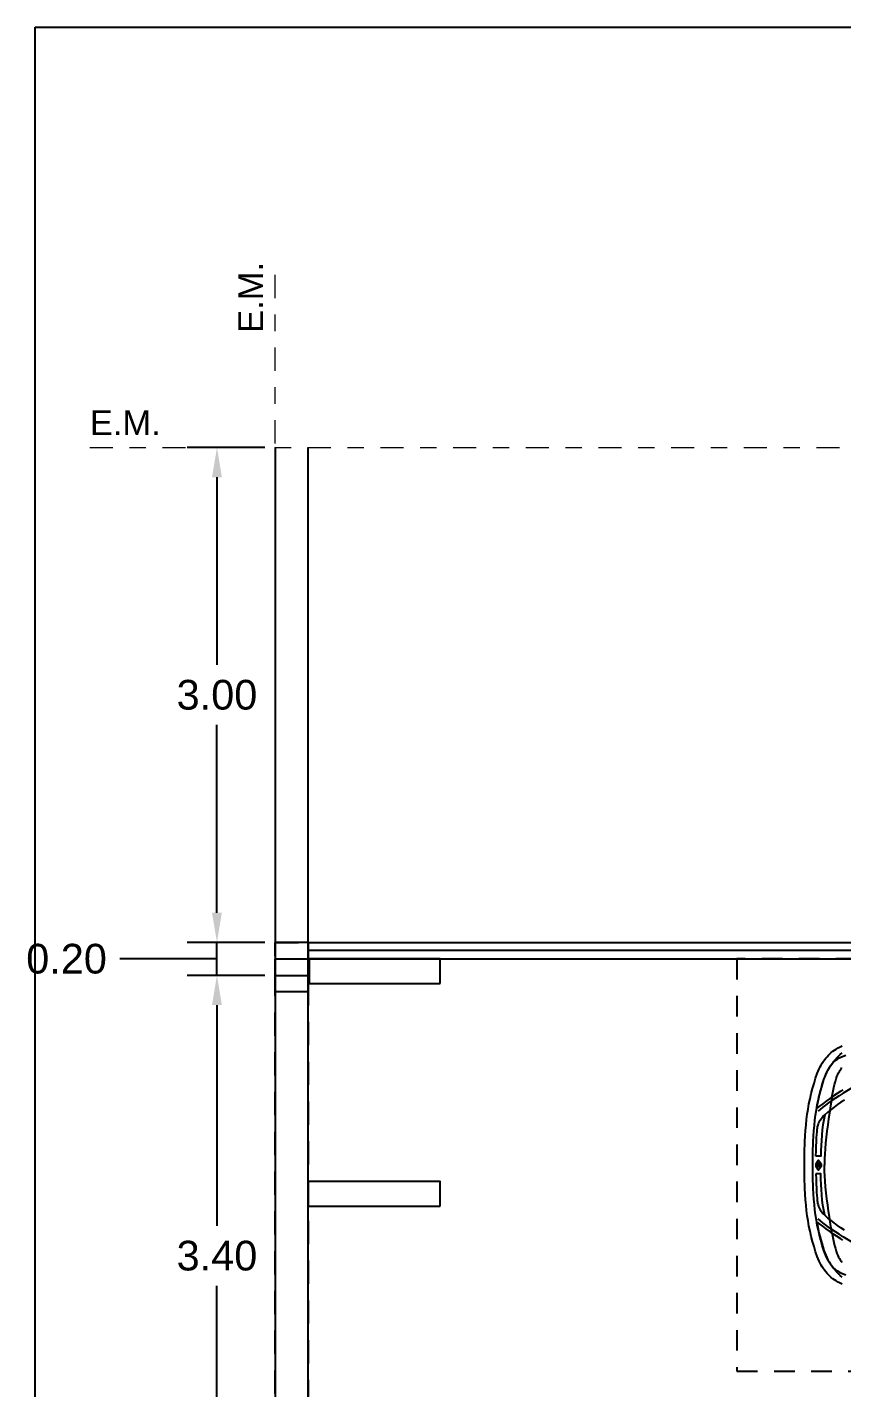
# Model space of a CAD drawing. Header units: metres. Extents: x -533726 to -533540, y -594667 to -594604.
# Drawn here: x -533655.53 to -533650.59, y -594612.43 to -594604.18 of the extents above; entities that cross this region are included whole.
import ezdxf
from ezdxf.enums import TextEntityAlignment as Align
from ezdxf.xclip import XClip

# ---------------------------------------------------------------- set-up
doc = ezdxf.new("R2010")
doc.units = ezdxf.units.M
doc.header["$LTSCALE"] = 0.5
doc.header["$XCLIPFRAME"] = 0
for name, pattern in [('HIDDEN', [0.375, 0.25, -0.125]), ('Hidden Line', [391.222223, 282.222223, -109]), ('RAYA-PUNTO', [0.625, 0.375, -0.1, 0.05, -0.1])]:
    doc.linetypes.add(name, pattern=pattern)
doc.layers.add('00_COTAS', color=2, linetype='Continuous', plot=False)
doc.layers.add('ayuda', color=6, linetype='Continuous', plot=False)
for name, color, linetype in [('A - AUTOS', 8, 'Continuous'), ('A - MUROS', 5, 'Continuous'), ('A - PISOS', 1, 'Continuous'), ('E - COLUMNAS', 4, 'Continuous'), ('E - VIGAS', 3, 'Hidden Line')]:
    doc.layers.add(name, color=color, linetype=linetype)
doc.layers.add('A Eje', color=1, linetype='RAYA-PUNTO', lineweight=0)
doc.styles.add('Arial 100', font='arial.ttf', dxfattribs={"height": 0.2})
doc.styles.get("Standard").update_dxf_attribs({"font": 'arial.ttf'})
doc.dimstyles.new('Standard Mod', dxfattribs={"dimtxt": 0.18, "dimasz": 0.18, "dimexe": 0.18, "dimexo": 0.0625, "dimgap": 0.09, "dimtad": 0, "dimtih": 1, "dimtoh": 1, "dimzin": 0, "dimdsep": 46, "dimtxsty": 'Standard', "dimcen": 0.09, "dimadec": 0, "dimazin": 0, "dimtfac": 1, "dimtofl": 0, "dimtmove": 0, "dimatfit": 3, "dimfxl": 1, "dimtolj": 1, "dimtzin": 0, "dimarcsym": 0})

# ---------------------------------------------------------------- blocks, each defined once
blk = doc.blocks.new('Renault Scenic - Planta')
at = {"color": 0, "linetype": 'ByBlock', "lineweight": -2}
for points in [[(-2.093, 0.0004), (-2.0921, 0.0732), (-2.0896, 0.1425), (-2.0879, 0.1767), (-2.0853, 0.2101), (-2.0827, 0.2426), (-2.0793, 0.2751), (-2.075, 0.3076), (-2.0699, 0.3393), (-2.0648, 0.3709), (-2.0579, 0.4017), (-2.0511, 0.4325), (-2.0434, 0.4642), (-2.0339, 0.495), (-2.0245, 0.5258), (-2.0143, 0.5549), (-2.0031, 0.5823), (-1.9972, 0.5943), (-1.9912, 0.6062), (-1.9843, 0.6174), (-1.9775, 0.6285), (-1.9706, 0.6379), (-1.9629, 0.6482), (-1.9552, 0.6567), (-1.9475, 0.6653), (-1.939, 0.6738), (-1.9296, 0.6815), (-1.9201, 0.6892), (-1.9099, 0.6961), (-1.8996, 0.7029), (-1.8885, 0.7098), (-1.8765, 0.7158), (-1.8645, 0.7218)], [(-1.8628, -0.679), (-1.8748, -0.6696), (-1.8859, -0.6593), (-1.8962, -0.649), (-1.9065, -0.6379), (-1.9159, -0.6259), (-1.9253, -0.6148), (-1.9338, -0.602), (-1.9415, -0.5891), (-1.9492, -0.5763), (-1.9569, -0.5626), (-1.9629, -0.5481), (-1.9689, -0.5335), (-1.974, -0.5181), (-1.9843, -0.4873), (-1.9929, -0.4565), (-2.0006, -0.4257), (-2.0074, -0.3949), (-2.0143, -0.3649), (-2.0194, -0.3341), (-2.0245, -0.3025), (-2.0288, -0.2717), (-2.0322, -0.24), (-2.0348, -0.2075), (-2.0374, -0.175), (-2.0391, -0.1416), (-2.0416, -0.0723), (-2.0425, -0.0004), (-2.0425, 0.0004), (-2.0416, 0.0723), (-2.0391, 0.1416), (-2.0374, 0.175), (-2.0348, 0.2075), (-2.0322, 0.24), (-2.0288, 0.2717), (-2.0245, 0.3025), (-2.0194, 0.3341), (-2.0143, 0.3649), (-2.0074, 0.3949), (-2.0006, 0.4257), (-1.9929, 0.4565), (-1.9843, 0.4873), (-1.974, 0.5181), (-1.9689, 0.5335), (-1.9629, 0.5481), (-1.9569, 0.5626), (-1.9492, 0.5763), (-1.9415, 0.5891), (-1.9338, 0.602), (-1.9253, 0.6148), (-1.9159, 0.6259), (-1.9065, 0.6379), (-1.8962, 0.649), (-1.8859, 0.6593), (-1.8748, 0.6696), (-1.8628, 0.679)], [(-2.0177, 0.3453), (-2.0134, 0.3667), (-2.0091, 0.388), (-2.0049, 0.4103), (-1.9997, 0.4317), (-1.9937, 0.4531), (-1.9877, 0.4745), (-1.9809, 0.4967), (-1.974, 0.5181), (-1.9689, 0.5327), (-1.9629, 0.5472), (-1.9569, 0.5609), (-1.9501, 0.5746), (-1.9424, 0.5874), (-1.9347, 0.6003), (-1.9261, 0.6122), (-1.9176, 0.6242), (-1.9056, 0.6336), (-1.8928, 0.6422), (-1.8799, 0.6499), (-1.8671, 0.6559), (-1.8414, 0.6661)], [(-1.8594, 0.4556), (-1.8722, 0.4479), (-1.8842, 0.4402), (-1.9005, 0.4291), (-1.9193, 0.4163), (-1.9398, 0.4017), (-1.9612, 0.3863), (-1.9818, 0.3709), (-2.0014, 0.3572), (-2.0177, 0.3453)], [(-1.2519, 0.7038), (-1.2613, 0.7004), (-1.2869, 0.6918), (-1.3272, 0.6781), (-1.3776, 0.6593), (-1.4358, 0.6379), (-1.5, 0.6122), (-1.5325, 0.5985), (-1.565, 0.5849), (-1.5976, 0.5703), (-1.6292, 0.5558), (-1.6917, 0.5258), (-1.7507, 0.495), (-1.8063, 0.4651), (-1.8577, 0.4351), (-1.8816, 0.4197), (-1.9047, 0.4052), (-1.9261, 0.3915), (-1.9458, 0.3769), (-1.9638, 0.3632), (-1.9809, 0.3504), (-1.9954, 0.3376), (-2.0083, 0.3256)], [(-1.85, 0.394), (-1.8714, 0.3803), (-1.8919, 0.3658), (-1.9124, 0.3513), (-1.9313, 0.3367), (-1.9501, 0.3213), (-1.9689, 0.305)], [(-1.8594, 0.4556), (-1.8722, 0.4479), (-1.8825, 0.4411), (-1.8945, 0.4325), (-1.9099, 0.4231), (-1.9261, 0.4112), (-1.9227, 0.43), (-1.9184, 0.4497), (-1.9142, 0.4693), (-1.9099, 0.4882), (-1.9047, 0.5061), (-1.9005, 0.5224), (-1.8953, 0.5369), (-1.8902, 0.5489), (-1.8859, 0.5583), (-1.8808, 0.5669), (-1.8765, 0.5754), (-1.8705, 0.5831), (-1.8654, 0.5908)], [(-1.9261, 0.4112), (-1.927, 0.4069), (-1.9287, 0.3932), (-1.9321, 0.3718), (-1.9355, 0.3453), (-1.9407, 0.3136), (-1.9458, 0.2794), (-1.9509, 0.2426), (-1.9561, 0.2058), (-1.9604, 0.1681), (-1.9646, 0.1322), (-1.9672, 0.0971), (-1.9689, 0.0655), (-1.9698, 0.0389), (-1.9706, 0.0184), (-1.9706, 0.0047), (-1.9706, -0.0004)], [(-2.0237, 0.0543), (-2.022, 0.0851), (-2.0211, 0.1134), (-2.0203, 0.1399), (-2.0185, 0.1639), (-2.0177, 0.1844), (-2.016, 0.2015), (-2.0151, 0.2152), (-2.0134, 0.2246), (-2.0126, 0.2323), (-2.01, 0.2417), (-2.0074, 0.2511), (-2.0031, 0.2606), (-1.9972, 0.2717), (-1.9895, 0.2828), (-1.98, 0.2939), (-1.9689, 0.305), (-1.9749, 0.2742), (-1.98, 0.2434), (-1.9843, 0.2126), (-1.9877, 0.181), (-1.9895, 0.1493), (-1.9912, 0.1177), (-1.9929, 0.086), (-1.9929, 0.0543), (-2.0237, 0.0543)], [(-1.8645, -0.7218), (-1.8765, -0.7158), (-1.8885, -0.7098), (-1.8996, -0.7029), (-1.9099, -0.6961), (-1.9201, -0.6892), (-1.9296, -0.6815), (-1.939, -0.6738), (-1.9475, -0.6653), (-1.9552, -0.6567), (-1.9629, -0.6482), (-1.9706, -0.6379), (-1.9775, -0.6285), (-1.9843, -0.6174), (-1.9912, -0.6062), (-1.9972, -0.5943), (-2.0031, -0.5823), (-2.0143, -0.5549), (-2.0245, -0.5258), (-2.0339, -0.495), (-2.0434, -0.4642), (-2.0511, -0.4325), (-2.0579, -0.4017), (-2.0648, -0.3709), (-2.0699, -0.3393), (-2.075, -0.3076), (-2.0793, -0.2751), (-2.0827, -0.2426), (-2.0853, -0.2101), (-2.0879, -0.1767), (-2.0896, -0.1425), (-2.0921, -0.0732), (-2.093, -0.0004), (-2.093, 0.0004)], [(-1.992, 0.0073), (-1.992, -0.0081), (-2.0066, -0.0304), (-2.022, -0.0081), (-2.022, 0.0073), (-2.0066, 0.0295), (-1.992, 0.0073), (-1.992, 0.0073)], [(-2.0066, -0.0116), (-2.0151, -0.0004), (-2.0066, 0.0107), (-1.9989, -0.0004), (-2.0066, -0.0116), (-2.0066, -0.0116)], [(-1.9261, -0.4112), (-1.927, -0.4069), (-1.9287, -0.3932), (-1.9321, -0.3718), (-1.9355, -0.3453), (-1.9407, -0.3136), (-1.9458, -0.2794), (-1.9509, -0.2426), (-1.9561, -0.2058), (-1.9604, -0.1681), (-1.9646, -0.1322), (-1.9672, -0.0971), (-1.9689, -0.0655), (-1.9698, -0.0389), (-1.9706, -0.0184), (-1.9706, -0.0047), (-1.9706, 0.0004)], [(-2.0237, -0.0543), (-2.022, -0.0851), (-2.0211, -0.1134), (-2.0203, -0.1399), (-2.0185, -0.1639), (-2.0177, -0.1844), (-2.016, -0.2015), (-2.0151, -0.2152), (-2.0134, -0.2246), (-2.0126, -0.2323), (-2.01, -0.2417), (-2.0074, -0.2511), (-2.0031, -0.2606), (-1.9972, -0.2717), (-1.9895, -0.2828), (-1.98, -0.2939), (-1.9689, -0.305), (-1.9749, -0.2742), (-1.98, -0.2434), (-1.9843, -0.2126), (-1.9877, -0.181), (-1.9895, -0.1493), (-1.9912, -0.1177), (-1.9929, -0.086), (-1.9929, -0.0543), (-2.0237, -0.0543)], [(-1.2519, -0.7038), (-1.2613, -0.7004), (-1.2869, -0.6918), (-1.3272, -0.6781), (-1.3776, -0.6593), (-1.4358, -0.6379), (-1.5, -0.6122), (-1.5325, -0.5985), (-1.565, -0.5849), (-1.5976, -0.5703), (-1.6292, -0.5558), (-1.6917, -0.5258), (-1.7507, -0.495), (-1.8063, -0.4651), (-1.8577, -0.4351), (-1.8816, -0.4197), (-1.9047, -0.4052), (-1.9261, -0.3915), (-1.9458, -0.3769), (-1.9638, -0.3632), (-1.9809, -0.3504), (-1.9954, -0.3376), (-2.0083, -0.3256)], [(-1.85, -0.394), (-1.8714, -0.3803), (-1.8919, -0.3658), (-1.9124, -0.3513), (-1.9313, -0.3367), (-1.9501, -0.3213), (-1.9689, -0.305)], [(-2.0177, -0.3453), (-2.0134, -0.3667), (-2.0091, -0.388), (-2.0049, -0.4103), (-1.9997, -0.4317), (-1.9937, -0.4531), (-1.9877, -0.4745), (-1.9809, -0.4967), (-1.974, -0.5181), (-1.9689, -0.5327), (-1.9629, -0.5472), (-1.9569, -0.5609), (-1.9501, -0.5746), (-1.9424, -0.5874), (-1.9347, -0.6003), (-1.9261, -0.6122), (-1.9176, -0.6242), (-1.9056, -0.6336), (-1.8928, -0.6422), (-1.8799, -0.6499), (-1.8671, -0.6559), (-1.8414, -0.6661)], [(-1.8594, -0.4556), (-1.8722, -0.4479), (-1.8842, -0.4402), (-1.9005, -0.4291), (-1.9193, -0.4163), (-1.9398, -0.4017), (-1.9612, -0.3863), (-1.9818, -0.3709), (-2.0014, -0.3572), (-2.0177, -0.3453)], [(-1.8594, -0.4556), (-1.8722, -0.4479), (-1.8825, -0.4411), (-1.8945, -0.4325), (-1.9099, -0.4231), (-1.9261, -0.4112), (-1.9227, -0.43), (-1.9184, -0.4497), (-1.9142, -0.4693), (-1.9099, -0.4882), (-1.9047, -0.5061), (-1.9005, -0.5224), (-1.8953, -0.5369), (-1.8902, -0.5489), (-1.8859, -0.5583), (-1.8808, -0.5669), (-1.8765, -0.5754), (-1.8705, -0.5831), (-1.8654, -0.5908)]]:
    blk.add_lwpolyline(points, dxfattribs=at)
at = {"layer": 'A - AUTOS', "color": 251, "linetype": 'HIDDEN'}
blk.add_lwpolyline([(-2.5015, -1.2504), (2.4985, -1.2504), (2.4985, 1.2496), (-2.5015, 1.2496)], close=True, dxfattribs=at)
blk = doc.blocks.new('*U41')
at = {"color": 0, "linetype": 'ByBlock', "lineweight": -2}
blk.add_line((-1.5, 0), (28.167, 0), dxfattribs=at)
at = {"color": 0, "linetype": 'ByBlock', "lineweight": -2, "style": 'Arial 100'}
blk.add_text('E.M.', height=0.2, dxfattribs=at).set_placement((28.167, 0.1), align=Align.RIGHT)
blk = doc.blocks.new('*U39')
at = {"color": 0, "linetype": 'ByBlock', "lineweight": -2}
blk.add_line((-1.5, 0), (15.46, 0), dxfattribs=at)
at = {"color": 0, "linetype": 'ByBlock', "lineweight": -2, "style": 'Arial 100'}
blk.add_text('E.M.', height=0.2, dxfattribs=at).set_placement((-1.5, 0.1))
blk = doc.blocks.new('lineas munic')
at = {"layer": 'A Eje', "ltscale": 0.5, "xscale": 0.7500000000000007, "yscale": 0.7500000000000007, "zscale": 0.7500000000000007, "rotation": 90}
blk.add_blockref('*U41', (0, 0), dxfattribs=at)
at = {"layer": 'A Eje', "ltscale": 0.5, "xscale": 0.75, "yscale": 0.75, "zscale": 0.75}
blk.add_blockref('*U39', (0, 20), dxfattribs=at)
blk = doc.blocks.new('CASA SEBA GONZALES - PLANTAS ARQ')
at = {"layer": 'A - MUROS'}
blk.add_lwpolyline([(523.8326, 610.2346), (523.8326, 590.2346), (527.173, 590.2346), (527.173, 590.4346), (524.0326, 590.4346), (524.0326, 610.2346)], dxfattribs=at)
for points in [[(523.8326, 607.1346), (524.0326, 607.1346), (524.0326, 606.9346), (523.8326, 606.9346)], [(524.8326, 606.9846), (524.8326, 607.1346), (524.0382, 607.1346), (524.0382, 606.9846)], [(524.8326, 605.6346), (524.8326, 605.7846), (524.0326, 605.7846), (524.0326, 605.6346)]]:
    blk.add_lwpolyline(points, close=True, dxfattribs=at)
at = {"layer": 'A - PISOS'}
blk.add_lwpolyline([(523.9826, 607.1346), (531.6826, 607.1346)], dxfattribs=at)
at = {"layer": 'ayuda'}
blk.add_lwpolyline([(522.3758, 612.7824), (566.8547, 612.7824), (566.8547, 588.6901), (522.3758, 588.6901)], close=True, dxfattribs=at)
at = {"layer": 'A - AUTOS'}
blk.add_blockref('Renault Scenic - Planta', (529.1341, 605.8851), dxfattribs=at)
at = {"layer": 'A Eje'}
blk.add_blockref('lineas munic', (523.8326, 590.2346), dxfattribs=at)
blk = doc.blocks.new('COL PB')
at = {"layer": 'E - COLUMNAS'}
blk.add_lwpolyline([(0, 16.8), (0.2, 16.8), (0.2, 17), (0, 17)], close=True, dxfattribs=at)
blk = doc.blocks.new('*D91')
at = {"layer": '00_COTAS', "color": 0, "lineweight": -2, "ltscale": 0.5, "transparency": 16777216}
for p, q in [((-533654.0891, -594609.9286), (-533654.5604, -594609.9286)), ((-533654.3804, -594610.1086), (-533654.3804, -594611.4466)), ((-533654.3804, -594613.1486), (-533654.3804, -594611.8105)), ((-533654.0891, -594613.3286), (-533654.5604, -594613.3286))]:
    blk.add_line(p, q, dxfattribs=at)
at = {"layer": '00_COTAS', "color": 0, "ltscale": 0.5, "transparency": 16777216}
for points in [[(-533654.4104, -594610.1086), (-533654.3504, -594610.1086), (-533654.3804, -594609.9286)], [(-533654.4104, -594613.1486), (-533654.3504, -594613.1486), (-533654.3804, -594613.3286)]]:
    blk.add_solid(points, dxfattribs=at)
at = {"layer": 'Defpoints', "color": 0, "ltscale": 0.5, "transparency": 16777216}
for p in [(-533654.3804, -594609.9286), (-533654.0266, -594609.9286), (-533654.0266, -594613.3286)]:
    blk.add_point(p, dxfattribs=at)
at = {"layer": '00_COTAS', "color": 0, "ltscale": 0.5, "transparency": 16777216, "insert": (-533654.3804, -594611.6286), "char_height": 0.18, "attachment_point": 5}
blk.add_mtext('\\A1;3.40', dxfattribs=at)
blk = doc.blocks.new('*D92')
at = {"layer": '00_COTAS', "color": 0, "lineweight": -2, "ltscale": 0.5, "transparency": 16777216}
for p, q in [((-533654.3804, -594609.5486), (-533654.3804, -594609.3686)), ((-533654.0891, -594609.7286), (-533654.5604, -594609.7286)), ((-533654.3804, -594609.9286), (-533654.3804, -594609.7286)), ((-533654.7892, -594609.8286), (-533654.9692, -594609.8286)), ((-533654.3804, -594609.8286), (-533654.7892, -594609.8286)), ((-533654.0891, -594609.9286), (-533654.5604, -594609.9286)), ((-533654.3804, -594610.1086), (-533654.3804, -594610.2886))]:
    blk.add_line(p, q, dxfattribs=at)
at = {"layer": '00_COTAS', "color": 0, "ltscale": 0.5, "transparency": 16777216}
for points in [[(-533654.4104, -594609.5486), (-533654.3504, -594609.5486), (-533654.3804, -594609.7286)], [(-533654.4104, -594610.1086), (-533654.3504, -594610.1086), (-533654.3804, -594609.9286)]]:
    blk.add_solid(points, dxfattribs=at)
at = {"layer": 'Defpoints', "color": 0, "ltscale": 0.5, "transparency": 16777216}
for p in [(-533654.3804, -594609.7286), (-533654.0266, -594609.7286), (-533654.0266, -594609.9286)]:
    blk.add_point(p, dxfattribs=at)
at = {"layer": '00_COTAS', "color": 0, "ltscale": 0.5, "transparency": 16777216, "insert": (-533655.2926, -594609.8286), "char_height": 0.18, "attachment_point": 5}
blk.add_mtext('\\A1;0.20', dxfattribs=at)
blk = doc.blocks.new('*D93')
at = {"layer": '00_COTAS', "color": 0, "lineweight": -2, "ltscale": 0.5, "transparency": 16777216}
for p, q in [((-533654.0891, -594606.7286), (-533654.5604, -594606.7286)), ((-533654.3804, -594606.9086), (-533654.3804, -594608.0466)), ((-533654.3804, -594609.5486), (-533654.3804, -594608.4105)), ((-533654.0891, -594609.7286), (-533654.5604, -594609.7286))]:
    blk.add_line(p, q, dxfattribs=at)
at = {"layer": '00_COTAS', "color": 0, "ltscale": 0.5, "transparency": 16777216}
for points in [[(-533654.4104, -594606.9086), (-533654.3504, -594606.9086), (-533654.3804, -594606.7286)], [(-533654.4104, -594609.5486), (-533654.3504, -594609.5486), (-533654.3804, -594609.7286)]]:
    blk.add_solid(points, dxfattribs=at)
at = {"layer": 'Defpoints', "color": 0, "ltscale": 0.5, "transparency": 16777216}
for p in [(-533654.3804, -594606.7286), (-533654.0266, -594606.7286), (-533654.0266, -594609.7286)]:
    blk.add_point(p, dxfattribs=at)
at = {"layer": '00_COTAS', "color": 0, "ltscale": 0.5, "transparency": 16777216, "insert": (-533654.3804, -594608.2286), "char_height": 0.18, "attachment_point": 5}
blk.add_mtext('\\A1;3.00', dxfattribs=at)

msp = doc.modelspace()

# ---------------------------------------------------------------- linework, layer by layer
at = {"layer": 'E - VIGAS', "ltscale": 0.001}
msp.add_lwpolyline([(-533654.0266, -594609.7286), (-533653.8266, -594609.7286), (-533653.8266, -594613.4286), (-533654.0266, -594613.4286)], close=True, dxfattribs=at)
at = {"layer": 'E - VIGAS', "ltscale": 0.5}
msp.add_lwpolyline([(-533653.8266, -594609.7286), (-533646.2266, -594609.7286), (-533646.2266, -594609.7786), (-533653.8266, -594609.7786)], close=True, dxfattribs=at)

# ---------------------------------------------------------------- block references
ref = msp.add_blockref('CASA SEBA GONZALES - PLANTAS ARQ', (-534177.8592, -595216.9632))
XClip(ref).set_block_clipping_path([(520.6649409032, 587.6900110232), (549.5838671982, 613.896890943)])
at = {"layer": 'E - COLUMNAS'}
msp.add_blockref('COL PB', (-533654.0266, -594626.7286), dxfattribs=at)

# ---------------------------------------------------------------- dimensions: what is measured, and where the dimension line sits
at = {"layer": '00_COTAS', "ltscale": 0.5}
for base, p1, p2, picture, middle in [((-533654.3804, -594606.7286), (-533654.0266, -594609.7286), (-533654.0266, -594606.7286), '*D93', (-533654.3804, -594608.2286)), ((-533654.3804, -594609.7286), (-533654.0266, -594609.9286), (-533654.0266, -594609.7286), '*D92', (-533655.0592, -594609.8286)), ((-533654.3804, -594609.9286), (-533654.0266, -594613.3286), (-533654.0266, -594609.9286), '*D91', (-533654.3804, -594611.6286))]:
    dim = msp.add_linear_dim(base=base, p1=p1, p2=p2, angle=90, dimstyle='Standard Mod', override={"dimtmove": 1}, dxfattribs=at)
    dim.commit()
    dim.dimension.update_dxf_attribs({"geometry": picture, "text_midpoint": middle})

doc.saveas('drawing.dxf')
